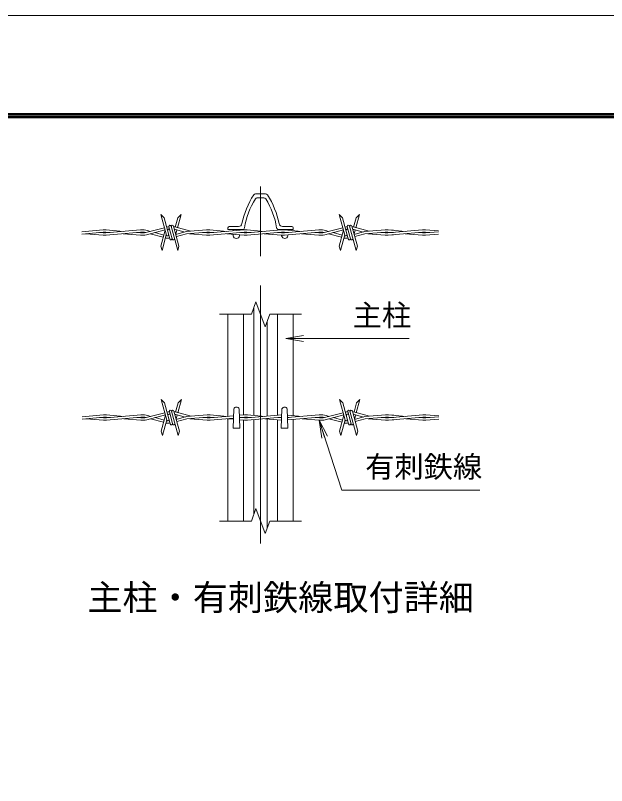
# Model space of a CAD drawing. Units: millimetres, scale not verified. Extents: x -4200 to 4200, y -2970 to 2970.
# Drawn here: x 1025 to 2351, y 1242 to 2970 of the extents above; entities that cross this region are included whole.
import ezdxf
from ezdxf.enums import TextEntityAlignment as Align

# ---------------------------------------------------------------- set-up
doc = ezdxf.new("R2010")
doc.units = ezdxf.units.MM
doc.header["$LTSCALE"] = 20
doc.linetypes.add('USER1', pattern=[50.8, 31.75, -6.35, 6.35, -6.35])
for name, color, linetype, lineweight in [('0-0_D-STR1', 1, 'Continuous', 18), ('0-1_D-BMK', 2, 'USER1', 13), ('0-2_D-STR-DIM', 7, 'Continuous', 9), ('0-3_D-STR3', 3, 'Continuous', 13), ('0-7_D-STR-TXT', 7, 'Continuous', 9), ('0-8_0', 7, 'Continuous', 9), ('0-B_D-TTL', 7, 'Continuous', 9)]:
    doc.layers.add(name, color=color, linetype=linetype, lineweight=lineweight)
doc.layers.add('0-9_D-TTL-TXT', color=7, linetype='Continuous')
doc.styles.add('ＭＳ ゴシック', font='')
doc.styles.get('ＭＳ ゴシック').set_extended_font_data('MS Gothic')

# ---------------------------------------------------------------- blocks, each defined once
blk = doc.blocks.new('_Open')
at = {"layer": '0-8_0'}
blk.add_line((-20, 3.33), (0, 0), dxfattribs=at)
blk.add_lwpolyline([(-20, -3.33), (0, 0), (-20, 0)], dxfattribs=at)

msp = doc.modelspace()

# ---------------------------------------------------------------- linework, layer by layer
at = {"layer": '0-0_D-STR1'}
for p, q in [((1563.93, 2569.51), (1586.21, 2569.51)), ((1566.93, 2560.51), (1582.53, 2560.51)), ((1502.07, 2493.51), (1502.07, 2489.51)), ((1502.07, 2493.51), (1502.07, 2489.51)), ((1534.13, 2489.51), (1502.07, 2489.51)), ((1525.58, 2496.51), (1505.07, 2496.51)), ((1513.57, 2486.83), (1513.57, 2489.51)), ((1527.76, 2488.1), (1527.76, 2489.51)), ((1616.01, 2489.51), (1648.07, 2489.51)), ((1622.39, 2489.06), (1622.39, 2489.51)), ((1624.56, 2496.51), (1645.07, 2496.51)), ((1636.57, 2488.33), (1636.57, 2489.51)), ((1648.07, 2493.51), (1648.07, 2489.51)), ((1513.57, 2475.51), (1513.57, 2479.12)), ((1527.76, 2475.51), (1527.76, 2477.85)), ((1622.39, 2482.1), (1622.39, 2483.84)), ((1622.39, 2475.51), (1622.39, 2476.88)), ((1636.57, 2475.51), (1636.57, 2477.61)), ((1502.07, 2070.78), (1502.07, 2299.5)), ((1537.07, 2073.91), (1537.07, 2299.5)), ((1560.07, 2072.82), (1560.07, 2314.67)), ((1613.07, 2073.21), (1613.07, 2299.5)), ((1648.07, 2072.44), (1648.07, 2299.5)), ((1590.07, 2071.16), (1590.07, 2284.33)), ((1515.07, 2087.26), (1513.57, 2044.26)), ((1527.07, 2087.26), (1528.57, 2044.26)), ((1623.07, 2087.26), (1621.57, 2044.26)), ((1635.07, 2087.26), (1636.57, 2044.26)), ((1502.07, 1835.68), (1502.07, 2065.29)), ((1537.07, 2067.38), (1537.07, 2068.69)), ((1537.07, 1835.68), (1537.07, 2062.16)), ((1560.07, 1850.85), (1560.07, 2063.25)), ((1590.07, 1820.51), (1590.07, 2064.91)), ((1613.07, 1835.68), (1613.07, 2062.85)), ((1648.07, 1835.68), (1648.07, 2063.63)), ((1513.57, 2044.26), (1528.57, 2044.26)), ((1621.57, 2044.26), (1636.57, 2044.26))]:
    msp.add_line(p, q, dxfattribs=at)
for centre, radius, start, end in [((1710.99, 2467.81), 181, 146.67148, 168.8028), ((1705.07, 2467.91), 168, 147.4916, 171.15527), ((1563.93, 2564.51), 5, 90, 146.67148), ((1567.61, 2555.51), 5, 90, 147.4916), ((1582.53, 2555.51), 5, 32.5084, 90), ((1586.21, 2564.51), 5, 33.32852, 90), ((1445.07, 2467.91), 168, 8.84473, 32.5084), ((1439.16, 2467.81), 181, 11.1972, 33.32852), ((1505.07, 2493.51), 3, 90, 180), ((1525.58, 2504.51), 8, 270, 348.8028), ((1534.13, 2494.51), 5, 270, 351.15527), ((1616.01, 2494.51), 5, 188.84473, 270), ((1624.56, 2504.51), 8, 191.1972, 270), ((1645.07, 2493.51), 3, 0, 90), ((1520.66, 2476.7), 7.19, 189.53637, 350.46363), ((1629.48, 2476.7), 7.19, 189.53637, 350.46363), ((1521.07, 2084.76), 6.5, 22.61986, 157.38014), ((1629.07, 2084.76), 6.5, 22.61986, 157.38014)]:
    msp.add_arc(centre, radius, start, end, dxfattribs=at)
at = {"layer": '0-1_D-BMK'}
for p, q in [((1575.07, 2586.25), (1575.07, 2429.86)), ((1575.07, 1785.49), (1575.07, 2364.13))]:
    msp.add_line(p, q, dxfattribs=at)
at = {"layer": '0-2_D-STR-DIM'}
for p, q in [((1554.55, 2299.5), (1564.81, 2327.69)), ((1483.07, 2299.5), (1554.55, 2299.5)), ((1595.59, 2299.5), (1667.07, 2299.5)), ((1483.07, 1835.68), (1554.55, 1835.68)), ((1595.59, 1835.68), (1667.07, 1835.68))]:
    msp.add_line(p, q, dxfattribs=at)
for points in [[(1564.81, 2327.69), (1585.33, 2271.31), (1595.59, 2299.5)], [(1554.55, 1835.68), (1564.81, 1863.87), (1585.33, 1807.49), (1595.59, 1835.68)]]:
    msp.add_lwpolyline(points, dxfattribs=at)
at = {"layer": '0-3_D-STR3'}
for p, q in [((1363.96, 2477.19), (1351.52, 2523.6)), ((1358.87, 2516.24), (1351.52, 2523.6)), ((1763.96, 2477.19), (1751.52, 2523.6)), ((1758.87, 2516.24), (1751.52, 2523.6)), ((1358.87, 2516.24), (1371.67, 2468.49)), ((1389.49, 2516.24), (1383.82, 2495.1)), ((1758.87, 2516.24), (1771.67, 2468.49)), ((1789.49, 2516.24), (1783.82, 2495.1)), ((1221.81, 2489.01), (1174.18, 2484.75)), ((1305.62, 2489.01), (1228.47, 2482.11)), ((1228.94, 2489.01), (1267.28, 2485.58)), ((1317.78, 2483.05), (1359.53, 2493.69)), ((1319.07, 2478.01), (1360.88, 2488.67)), ((1367.09, 2495.62), (1364.58, 2494.95)), ((1365.92, 2489.95), (1368.47, 2490.6)), ((1369.65, 2496.11), (1377.05, 2468.49)), ((1371.23, 2490.21), (1369.78, 2490.6)), ((1374.68, 2497.46), (1389.44, 2442.35)), ((1392.13, 2452.39), (1380.06, 2497.46)), ((1404.99, 2484.05), (1382, 2490.21)), ((1382.48, 2490.08), (1382.26, 2489.25)), ((1418.47, 2485.82), (1382.78, 2495.38)), ((1387.5, 2488.73), (1384.95, 2479.21)), ((1454.18, 2489.01), (1408.15, 2484.9)), ((1537.99, 2489.01), (1460.84, 2482.11)), ((1461.31, 2489.01), (1499.65, 2485.58)), ((1621.81, 2489.01), (1544.66, 2482.11)), ((1545.12, 2489.01), (1583.47, 2485.58)), ((1705.62, 2489.01), (1628.47, 2482.11)), ((1628.94, 2489.01), (1667.28, 2485.58)), ((1717.78, 2483.05), (1759.53, 2493.69)), ((1719.07, 2478.01), (1760.88, 2488.67)), ((1767.09, 2495.62), (1764.58, 2494.95)), ((1765.92, 2489.95), (1768.47, 2490.6)), ((1769.65, 2496.11), (1777.05, 2468.49)), ((1771.23, 2490.21), (1769.78, 2490.6)), ((1774.68, 2497.46), (1789.44, 2442.35)), ((1792.13, 2452.39), (1780.06, 2497.46)), ((1804.99, 2484.05), (1782, 2490.21)), ((1782.48, 2490.08), (1782.26, 2489.25)), ((1818.47, 2485.82), (1782.78, 2495.38)), ((1787.5, 2488.73), (1784.95, 2479.21)), ((1854.18, 2489.01), (1808.15, 2484.9)), ((1937.99, 2489.01), (1860.84, 2482.11)), ((1861.31, 2489.01), (1873.17, 2487.95)), ((1861.31, 2489.01), (1899.65, 2485.58)), ((1945.12, 2489.01), (1974.18, 2486.41)), ((1222.27, 2483.83), (1174.18, 2479.53)), ((1221.81, 2476.93), (1183.47, 2480.36)), ((1212.64, 2482.97), (1222.27, 2482.11)), ((1238.1, 2482.97), (1228.47, 2483.83)), ((1306.09, 2483.83), (1228.94, 2476.93)), ((1305.62, 2476.93), (1267.28, 2480.36)), ((1296.46, 2482.97), (1306.09, 2482.11)), ((1327.66, 2485.57), (1321.72, 2487.16)), ((1356.91, 2472.35), (1327.63, 2480.19)), ((1358.26, 2477.37), (1337.92, 2482.82)), ((1363.78, 2477.86), (1354.26, 2442.35)), ((1361.94, 2471), (1363.57, 2470.56)), ((1365.79, 2475.35), (1363.28, 2476.02)), ((1369.65, 2476.02), (1367.14, 2475.35)), ((1371, 2471), (1369.37, 2470.56)), ((1408.15, 2484.9), (1385.08, 2478.71)), ((1386.43, 2473.69), (1409.06, 2479.76)), ((1409.06, 2479.76), (1454.64, 2483.83)), ((1454.18, 2476.93), (1415.83, 2480.36)), ((1445.01, 2482.97), (1454.64, 2482.11)), ((1470.47, 2482.97), (1460.84, 2483.83)), ((1538.46, 2483.83), (1461.31, 2476.93)), ((1537.99, 2476.93), (1499.65, 2480.36)), ((1528.83, 2482.97), (1538.46, 2482.11)), ((1554.29, 2482.97), (1544.66, 2483.83)), ((1622.27, 2483.83), (1545.12, 2476.93)), ((1621.81, 2476.93), (1583.47, 2480.36)), ((1612.64, 2482.97), (1622.27, 2482.11)), ((1638.1, 2482.97), (1628.47, 2483.83)), ((1706.09, 2483.83), (1628.94, 2476.93)), ((1705.62, 2476.93), (1667.28, 2480.36)), ((1696.46, 2482.97), (1706.09, 2482.11)), ((1727.66, 2485.57), (1721.72, 2487.16)), ((1756.91, 2472.35), (1727.63, 2480.19)), ((1758.26, 2477.37), (1737.92, 2482.82)), ((1763.78, 2477.86), (1754.26, 2442.35)), ((1761.94, 2471), (1763.57, 2470.56)), ((1765.79, 2475.35), (1763.28, 2476.02)), ((1769.65, 2476.02), (1767.14, 2475.35)), ((1771, 2471), (1769.37, 2470.56)), ((1808.15, 2484.9), (1785.08, 2478.71)), ((1786.43, 2473.69), (1809.06, 2479.76)), ((1809.06, 2479.76), (1854.64, 2483.83)), ((1854.18, 2476.93), (1815.83, 2480.36)), ((1845.01, 2482.97), (1854.64, 2482.11)), ((1870.47, 2482.97), (1860.84, 2483.83)), ((1870.47, 2482.97), (1860.84, 2483.83)), ((1873.17, 2483.21), (1860.84, 2482.11)), ((1938.46, 2483.83), (1861.31, 2476.93)), ((1873.17, 2477.99), (1861.31, 2476.93)), ((1937.99, 2476.93), (1899.65, 2480.36)), ((1928.83, 2482.97), (1938.46, 2482.11)), ((1974.18, 2484.75), (1944.66, 2482.11)), ((1954.29, 2482.97), (1944.66, 2483.83)), ((1974.18, 2479.53), (1945.12, 2476.93)), ((1392.13, 2452.39), (1389.44, 2442.35)), ((1792.13, 2452.39), (1789.44, 2442.35)), ((1364.85, 2062.25), (1352.41, 2108.66)), ((1359.76, 2101.31), (1352.41, 2108.66)), ((1764.85, 2062.25), (1752.41, 2108.66)), ((1759.76, 2101.31), (1752.41, 2108.66)), ((1359.76, 2101.31), (1372.56, 2053.55)), ((1390.38, 2101.31), (1384.71, 2080.16)), ((1759.76, 2101.31), (1772.56, 2053.55)), ((1790.38, 2101.31), (1784.71, 2080.16)), ((1222.7, 2074.08), (1175.07, 2069.81)), ((1306.51, 2074.08), (1229.36, 2067.17)), ((1229.83, 2074.08), (1268.17, 2070.64)), ((1318.67, 2068.11), (1360.42, 2078.75)), ((1319.96, 2063.07), (1361.77, 2073.73)), ((1367.98, 2080.68), (1365.47, 2080.01)), ((1366.81, 2075.02), (1369.36, 2075.67)), ((1370.54, 2081.17), (1377.94, 2053.55)), ((1372.12, 2075.27), (1370.67, 2075.66)), ((1375.57, 2082.52), (1390.33, 2027.41)), ((1393.02, 2037.45), (1380.95, 2082.52)), ((1405.88, 2069.11), (1382.89, 2075.27)), ((1383.37, 2075.14), (1383.15, 2074.31)), ((1419.36, 2070.88), (1383.67, 2080.44)), ((1388.39, 2073.79), (1385.84, 2064.27)), ((1455.07, 2074.08), (1409.04, 2069.96)), ((1462.2, 2074.08), (1500.54, 2070.64)), ((1538.88, 2074.08), (1527.57, 2073.06)), ((1622.61, 2074.07), (1545.55, 2067.17)), ((1546.01, 2074.08), (1584.36, 2070.64)), ((1635.55, 2073.56), (1668.17, 2070.64)), ((1706.51, 2074.08), (1635.75, 2067.74)), ((1718.67, 2068.11), (1760.42, 2078.75)), ((1719.96, 2063.07), (1761.77, 2073.73)), ((1767.98, 2080.68), (1765.47, 2080.01)), ((1766.81, 2075.02), (1769.36, 2075.67)), ((1770.54, 2081.17), (1777.94, 2053.55)), ((1772.12, 2075.27), (1770.67, 2075.66)), ((1775.57, 2082.52), (1790.33, 2027.41)), ((1793.02, 2037.45), (1780.95, 2082.52)), ((1805.88, 2069.11), (1782.89, 2075.27)), ((1783.37, 2075.14), (1783.15, 2074.31)), ((1819.36, 2070.88), (1783.67, 2080.44)), ((1788.39, 2073.79), (1785.84, 2064.27)), ((1855.07, 2074.08), (1809.04, 2069.96)), ((1938.88, 2074.08), (1861.73, 2067.17)), ((1862.2, 2074.08), (1874.06, 2073.01)), ((1862.2, 2074.08), (1900.54, 2070.64)), ((1946.01, 2074.08), (1975.07, 2071.48)), ((1223.16, 2068.9), (1175.07, 2064.59)), ((1222.7, 2061.99), (1184.36, 2065.42)), ((1213.53, 2068.03), (1223.16, 2067.17)), ((1238.99, 2068.03), (1229.36, 2068.9)), ((1306.98, 2068.9), (1229.83, 2061.99)), ((1306.51, 2061.99), (1268.17, 2065.42)), ((1297.35, 2068.03), (1306.98, 2067.17)), ((1328.55, 2070.63), (1322.61, 2072.22)), ((1357.8, 2057.41), (1328.52, 2065.25)), ((1359.15, 2062.43), (1338.81, 2067.88)), ((1364.67, 2062.92), (1355.15, 2027.41)), ((1362.83, 2056.06), (1364.46, 2055.62)), ((1366.68, 2060.41), (1364.17, 2061.08)), ((1370.54, 2061.08), (1368.03, 2060.41)), ((1371.89, 2056.06), (1370.26, 2055.62)), ((1409.04, 2069.96), (1385.97, 2063.78)), ((1387.32, 2058.75), (1409.95, 2064.82)), ((1409.95, 2064.82), (1455.53, 2068.9)), ((1455.07, 2061.99), (1416.72, 2065.42)), ((1445.9, 2068.03), (1455.53, 2067.17)), ((1514.54, 2071.9), (1461.73, 2067.17)), ((1471.36, 2068.03), (1461.73, 2068.9)), ((1514.35, 2066.66), (1462.2, 2061.99)), ((1514.27, 2064.2), (1500.54, 2065.42)), ((1539.35, 2068.9), (1527.75, 2067.86)), ((1538.88, 2061.99), (1527.92, 2062.97)), ((1529.72, 2068.03), (1539.35, 2067.17)), ((1555.18, 2068.03), (1545.55, 2068.9)), ((1622.43, 2068.83), (1546.01, 2061.99)), ((1622.19, 2062.04), (1584.36, 2065.42)), ((1613.53, 2068.03), (1622.37, 2067.24)), ((1638.99, 2068.03), (1635.73, 2068.33)), ((1706.98, 2068.9), (1635.93, 2062.54)), ((1706.51, 2061.99), (1668.17, 2065.42)), ((1697.35, 2068.03), (1706.98, 2067.17)), ((1728.55, 2070.63), (1722.61, 2072.22)), ((1757.8, 2057.41), (1728.52, 2065.25)), ((1759.15, 2062.43), (1738.81, 2067.88)), ((1764.67, 2062.92), (1755.15, 2027.41)), ((1762.83, 2056.06), (1764.46, 2055.62)), ((1766.68, 2060.41), (1764.17, 2061.08)), ((1770.54, 2061.08), (1768.03, 2060.41)), ((1771.89, 2056.06), (1770.26, 2055.62)), ((1809.04, 2069.96), (1785.97, 2063.78)), ((1787.32, 2058.75), (1809.95, 2064.82)), ((1809.95, 2064.82), (1855.53, 2068.9)), ((1855.07, 2061.99), (1816.72, 2065.42)), ((1845.9, 2068.03), (1855.53, 2067.17)), ((1871.36, 2068.03), (1861.73, 2068.9)), ((1871.36, 2068.03), (1861.73, 2068.9)), ((1874.06, 2068.28), (1861.73, 2067.17)), ((1939.35, 2068.9), (1862.2, 2061.99)), ((1874.06, 2063.06), (1862.2, 2061.99)), ((1938.88, 2061.99), (1900.54, 2065.42)), ((1929.72, 2068.03), (1939.35, 2067.17)), ((1975.07, 2069.81), (1945.55, 2067.17)), ((1955.18, 2068.03), (1945.55, 2068.9)), ((1975.07, 2064.59), (1946.01, 2061.99)), ((1393.02, 2037.45), (1390.33, 2027.41)), ((1793.02, 2037.45), (1790.33, 2027.41))]:
    msp.add_line(p, q, dxfattribs=at)
for points in [[(1389.49, 2516.24), (1396.84, 2523.6), (1388.85, 2493.76)], [(1789.49, 2516.24), (1796.84, 2523.6), (1788.85, 2493.76)], [(1361.08, 2487.91), (1351.57, 2452.39), (1354.26, 2442.35)], [(1761.08, 2487.91), (1751.57, 2452.39), (1754.26, 2442.35)], [(1390.38, 2101.31), (1397.73, 2108.66), (1389.74, 2078.82)], [(1790.38, 2101.31), (1797.73, 2108.66), (1789.74, 2078.82)], [(1361.97, 2072.97), (1352.46, 2037.45), (1355.15, 2027.41)], [(1761.97, 2072.97), (1752.46, 2037.45), (1755.15, 2027.41)]]:
    msp.add_lwpolyline(points, dxfattribs=at)
for centre, radius, start, end in [((1225.37, 2449.17), 40, 84.88752, 95), ((1309.19, 2449.17), 40, 71.7501, 95.11248), ((1369.11, 2488.08), 2.6, 15, 195), ((1369.11, 2488.08), 7.8, 85.52878, 105), ((1372.16, 2496.78), 2.6, 15, 195), ((1377.55, 2496.78), 2.6, 15, 195), ((1379.88, 2484.56), 11.2, 75, 86.73065), ((1457.74, 2449.17), 40, 84.88752, 95), ((1541.56, 2449.17), 40, 84.88752, 95), ((1625.37, 2449.17), 40, 84.88752, 95), ((1709.19, 2449.17), 40, 71.7501, 95.11248), ((1769.11, 2488.08), 2.6, 15, 195), ((1769.11, 2488.08), 7.8, 85.52878, 105), ((1772.16, 2496.78), 2.6, 15, 195), ((1777.55, 2496.78), 2.6, 15, 195), ((1779.88, 2484.56), 11.2, 75, 86.73065), ((1857.74, 2449.17), 40, 84.88752, 95), ((1857.74, 2449.17), 40, 84.88752, 95), ((1941.56, 2449.17), 40, 84.88752, 95), ((1225.37, 2516.77), 40, 265, 275.11248), ((1225.37, 2449.17), 34.8, 84.88752, 95), ((1225.37, 2516.77), 34.8, 265, 275.11248), ((1309.19, 2516.77), 40, 264.88752, 284.29953), ((1309.19, 2449.17), 34.8, 76.22606, 95.11248), ((1309.19, 2516.77), 34.8, 264.88752, 284.29953), ((1366.47, 2481.38), 11.2, 255, 285), ((1366.47, 2477.86), 2.6, 195, 15), ((1457.74, 2516.77), 40, 265, 275.11248), ((1457.74, 2449.17), 34.8, 84.88752, 95), ((1457.74, 2516.77), 34.8, 265, 275.11248), ((1541.56, 2516.77), 40, 265, 275.11248), ((1541.56, 2449.17), 34.8, 84.88752, 95), ((1541.56, 2516.77), 34.8, 265, 275.11248), ((1625.37, 2516.77), 40, 265, 275.11248), ((1625.37, 2449.17), 34.8, 84.88752, 95), ((1625.37, 2516.77), 34.8, 265, 275.11248), ((1709.19, 2516.77), 40, 264.88752, 284.29953), ((1709.19, 2449.17), 34.8, 76.22606, 95.11248), ((1709.19, 2516.77), 34.8, 264.88752, 284.29953), ((1766.47, 2481.38), 11.2, 255, 285), ((1766.47, 2477.86), 2.6, 195, 15), ((1857.74, 2516.77), 40, 265, 275.11248), ((1857.74, 2516.77), 40, 265, 275.11248), ((1857.74, 2449.17), 34.8, 84.88752, 95), ((1857.74, 2449.17), 34.8, 84.88752, 95), ((1857.74, 2516.77), 34.8, 265, 275.11248), ((1857.74, 2516.77), 34.8, 265, 275.11248), ((1941.56, 2516.77), 40, 265, 275.11248), ((1941.56, 2449.17), 34.8, 84.88752, 95), ((1941.56, 2516.77), 34.8, 265, 275.11248), ((1374.18, 2469.16), 2.6, 195, 15), ((1379.57, 2469.16), 2.6, 195, 15), ((1774.18, 2469.16), 2.6, 195, 15), ((1779.57, 2469.16), 2.6, 195, 15), ((1226.26, 2034.23), 40, 84.88752, 95), ((1310.08, 2034.23), 40, 71.7501, 95.11248), ((1370, 2073.15), 2.6, 15, 195), ((1370, 2073.15), 7.8, 85.52878, 105), ((1373.05, 2081.85), 2.6, 15, 195), ((1378.44, 2081.85), 2.6, 15, 195), ((1380.77, 2069.63), 11.2, 75, 86.73065), ((1458.63, 2034.23), 40, 84.88752, 95), ((1542.45, 2034.23), 40, 84.88752, 95), ((1710.08, 2034.23), 40, 71.7501, 95.11248), ((1770, 2073.15), 2.6, 15, 195), ((1770, 2073.15), 7.8, 85.52878, 105), ((1773.05, 2081.85), 2.6, 15, 195), ((1778.44, 2081.85), 2.6, 15, 195), ((1780.77, 2069.63), 11.2, 75, 86.73065), ((1858.63, 2034.23), 40, 84.88752, 95), ((1858.63, 2034.23), 40, 84.88752, 95), ((1942.45, 2034.23), 40, 84.88752, 95), ((1226.26, 2101.83), 40, 265, 275.11248), ((1226.26, 2034.23), 34.8, 84.88752, 95), ((1226.26, 2101.83), 34.8, 265, 275.11248), ((1310.08, 2101.83), 40, 264.88752, 284.29953), ((1310.08, 2034.23), 34.8, 76.22606, 95.11248), ((1310.08, 2101.83), 34.8, 264.88752, 284.29953), ((1367.36, 2062.92), 2.6, 195, 15), ((1458.63, 2101.83), 40, 265, 275.11248), ((1458.63, 2034.23), 34.8, 84.88752, 95), ((1458.63, 2101.83), 34.8, 265, 275.11248), ((1542.45, 2101.83), 40, 265, 275.11248), ((1542.45, 2034.23), 34.8, 84.88752, 95), ((1542.45, 2101.83), 34.8, 265, 275.11248), ((1710.08, 2101.83), 40, 264.88752, 284.29953), ((1710.08, 2034.23), 34.8, 76.22606, 95.11248), ((1710.08, 2101.83), 34.8, 264.88752, 284.29953), ((1767.36, 2062.92), 2.6, 195, 15), ((1858.63, 2101.83), 40, 265, 275.11248), ((1858.63, 2101.83), 40, 265, 275.11248), ((1858.63, 2034.23), 34.8, 84.88752, 95), ((1858.63, 2034.23), 34.8, 84.88752, 95), ((1858.63, 2101.83), 34.8, 265, 275.11248), ((1858.63, 2101.83), 34.8, 265, 275.11248), ((1942.45, 2101.83), 40, 265, 275.11248), ((1942.45, 2034.23), 34.8, 84.88752, 95), ((1942.45, 2101.83), 34.8, 265, 275.11248), ((1367.36, 2066.44), 11.2, 255, 285), ((1375.07, 2054.22), 2.6, 195, 15), ((1380.46, 2054.22), 2.6, 195, 15), ((1767.36, 2066.44), 11.2, 255, 285), ((1775.07, 2054.22), 2.6, 195, 15), ((1780.46, 2054.22), 2.6, 195, 15)]:
    msp.add_arc(centre, radius, start, end, dxfattribs=at)
at = {"layer": '0-7_D-STR-TXT'}
msp.add_line((1908.1, 2245.17), (1633.44, 2245.17), dxfattribs=at)
msp.add_lwpolyline([(2066.83, 1904.79), (1757.28, 1904.79), (1707.13, 2060.09)], dxfattribs=at)
at = {"layer": '0-B_D-TTL', "color": 2, "lineweight": 18}
msp.add_lwpolyline([(-4200, 2970), (4200, 2970), (4200, -2970), (-4200, -2970)], close=True, dxfattribs=at)
at = {"layer": '0-B_D-TTL'}
for points in [[(-3930, 2750), (3930, 2750), (3930, -2750), (-3930, -2750)], [(-3927.5, 2747.5), (3927.5, 2747.5), (3927.5, -2747.5), (-3927.5, -2747.5)], [(-3925, 2745), (3925, 2745), (3925, -2745), (-3925, -2745)], [(-3922.5, 2742.5), (3922.5, 2742.5), (3922.5, -2742.5), (-3922.5, -2742.5)], [(-3920, 2740), (3920, 2740), (3920, -2740), (-3920, -2740)]]:
    msp.add_lwpolyline(points, close=True, dxfattribs=at)

# ---------------------------------------------------------------- block references
at = {"layer": '0-7_D-STR-TXT', "xscale": 2, "yscale": 2}
for p, rotation in [((1631.44, 2245.17), 180), ((1706.51, 2061.99), 107.89556)]:
    msp.add_blockref('_Open', p, dxfattribs=dict(at, rotation=rotation))

# ---------------------------------------------------------------- texts
at = {"layer": '0-7_D-STR-TXT', "style": 'ＭＳ ゴシック'}
for s, p in [('主柱', (1781.71, 2258.9)), ('有刺鉄線', (1809.72, 1919.15))]:
    msp.add_text(s, height=48.09, dxfattribs=at).set_placement(p, align=Align.BOTTOM_LEFT)
at = {"layer": '0-9_D-TTL-TXT', "style": 'ＭＳ ゴシック'}
msp.add_text('主柱・有刺鉄線取付詳細', height=57.77, dxfattribs=at).set_placement((1186.74, 1618.14), align=Align.BOTTOM_LEFT)

doc.saveas('drawing.dxf')
